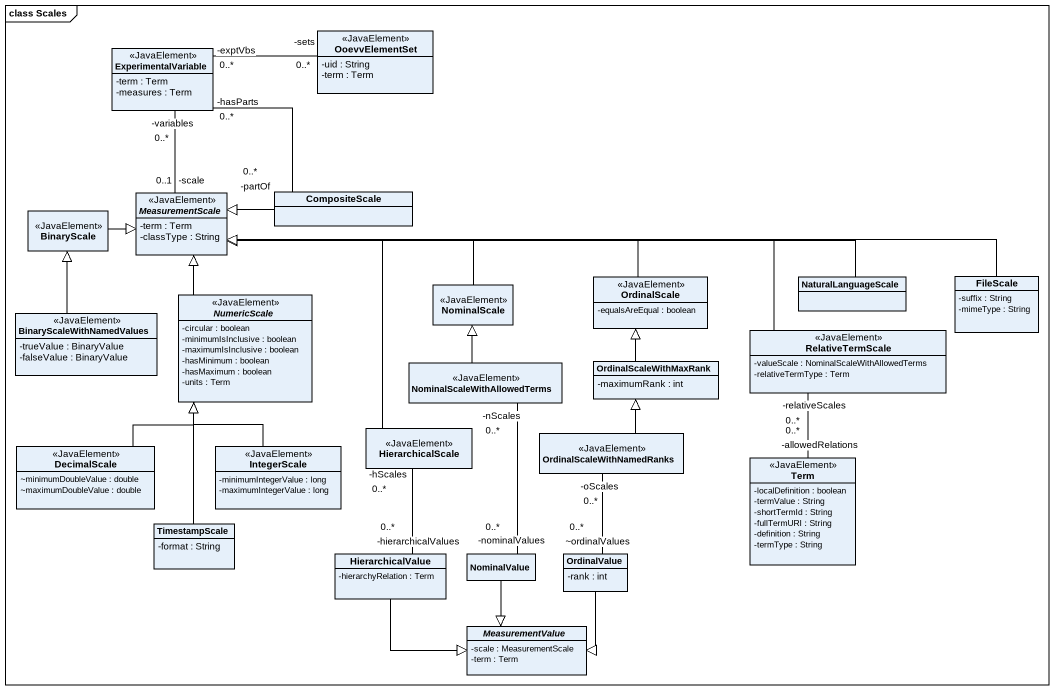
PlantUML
@startuml
mainframe class Scales
hide circle
hide empty members
skinparam classAttributeIconSize 0
class OoevvElementSet <<JavaElement>> {
  -uid : String
  -term : Term
}
class ExperimentalVariable <<JavaElement>> {
  -term : Term
  -measures : Term
}
abstract class MeasurementScale <<JavaElement>> {
  -term : Term
  -classType : String
}
class CompositeScale
class BinaryScale <<JavaElement>>
class OrdinalScale <<JavaElement>> {
  -equalsAreEqual : boolean
}
class NaturalLanguageScale
class FileScale {
  -suffix : String
  -mimeType : String
}
class BinaryScaleWithNamedValues <<JavaElement>> {
  -trueValue : BinaryValue
  -falseValue : BinaryValue
}
abstract class NumericScale <<JavaElement>> {
  -circular : boolean
  -minimumIsInclusive : boolean
  -maximumIsInclusive : boolean
  -hasMinimum : boolean
  -hasMaximum : boolean
  -units : Term
}
class NominalScale <<JavaElement>>
class RelativeTermScale <<JavaElement>> {
  -valueScale : NominalScaleWithAllowedTerms
  -relativeTermType : Term
}
class NominalScaleWithAllowedTerms <<JavaElement>>
class OrdinalScaleWithMaxRank {
  -maximumRank : int
}
class HierarchicalScale <<JavaElement>>
class DecimalScale <<JavaElement>> {
  ~minimumDoubleValue : double
  ~maximumDoubleValue : double
}
class IntegerScale <<JavaElement>> {
  -minimumIntegerValue : long
  -maximumIntegerValue : long
}
class OrdinalScaleWithNamedRanks <<JavaElement>>
class Term <<JavaElement>> {
  -localDefinition : boolean
  -termValue : String
  -shortTermId : String
  -fullTermURI : String
  -definition : String
  -termType : String
}
class TimestampScale {
  -format : String
}
class HierarchicalValue {
  -hierarchyRelation : Term
}
class NominalValue
class OrdinalValue {
  -rank : int
}
abstract class MeasurementValue {
  -scale : MeasurementScale
  -term : Term
}
ExperimentalVariable "-exptVbs\n0..*" -right- "-sets\n0..*" OoevvElementSet
ExperimentalVariable "-hasParts\n0..*" -- "-partOf\n0..*" CompositeScale
MeasurementScale "-scale\n0..1" -up- "-variables\n0..*" ExperimentalVariable
CompositeScale -left-|> MeasurementScale
BinaryScale -right-|> MeasurementScale
OrdinalScale -left-|> MeasurementScale
NaturalLanguageScale -left-|> MeasurementScale
FileScale -left-|> MeasurementScale
BinaryScaleWithNamedValues -up-|> BinaryScale
NumericScale -up-|> MeasurementScale
NominalScale -left-|> MeasurementScale
RelativeTermScale -left-|> MeasurementScale
RelativeTermScale "-relativeScales\n0..*" -- "-allowedRelations\n0..*" Term
NominalScaleWithAllowedTerms -up-|> NominalScale
OrdinalScaleWithMaxRank -up-|> OrdinalScale
HierarchicalScale -up-|> MeasurementScale
DecimalScale -up-|> NumericScale
IntegerScale -up-|> NumericScale
OrdinalScaleWithNamedRanks -up-|> OrdinalScaleWithMaxRank
TimestampScale -up-|> NumericScale
HierarchicalValue "-hierarchicalValues\n0..*" -up- "-hScales\n0..*" HierarchicalScale
HierarchicalValue -right-|> MeasurementValue
NominalValue "-nominalValues\n0..*" -up- "-nScales\n0..*" NominalScaleWithAllowedTerms
NominalValue --|> MeasurementValue
OrdinalValue "~ordinalValues\n0..*" -up- "-oScales\n0..*" OrdinalScaleWithNamedRanks
OrdinalValue --|> MeasurementValue
@enduml
